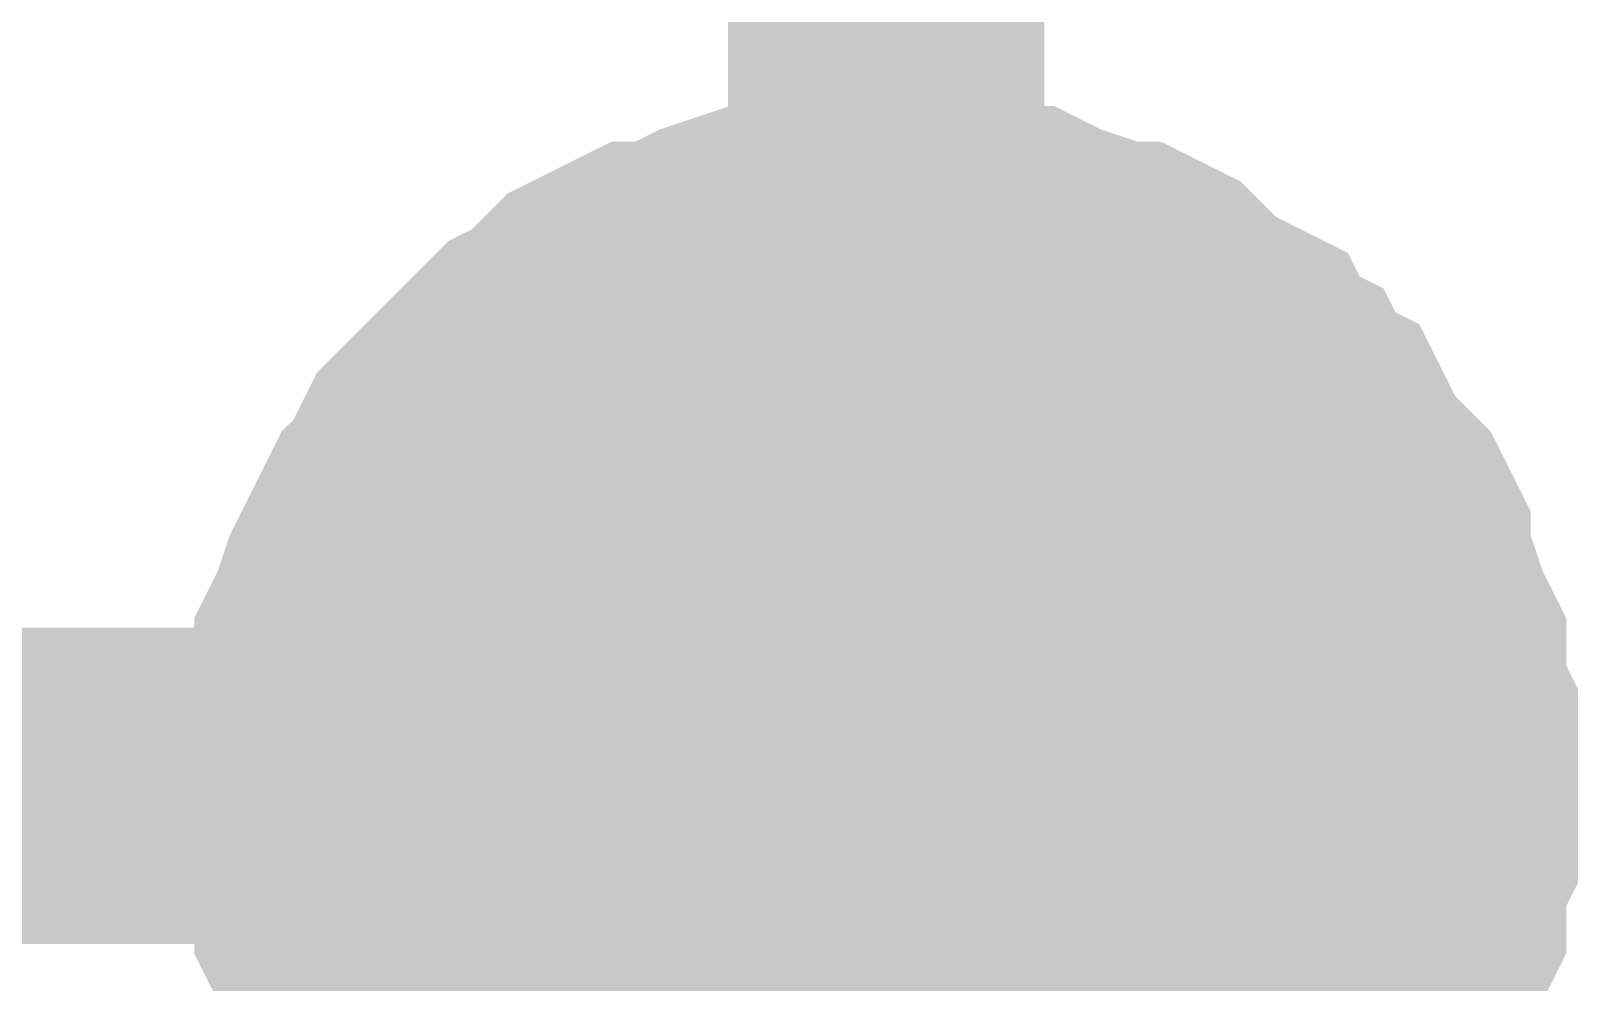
# Model space of a CAD drawing. Header units: inches. Extents: x 0 to 22.3, y 0 to 15.7.
# Drawn here: x 3.5685 to 3.6262, y 11.0923 to 11.1278 of the extents above; entities that cross this region are included whole.
import ezdxf

# ---------------------------------------------------------------- set-up
doc = ezdxf.new("R2010")
doc.units = ezdxf.units.IN
doc.header["$MEASUREMENT"] = 0
doc.layers.add('Sheet', color=255, linetype='Continuous')

msp = doc.modelspace()

# ---------------------------------------------------------------- linework, layer by layer
at = {"layer": 'Sheet'}
for points in [[(3.60041, 12.269603, 0.0118, 0.0118, 0), (3.60041, 11.099617, 0.0118, 0.0118, 0), (3.60041, 11.029338, 0.0118, 0.0118, 0)], [(3.580077, 11.099617, 0.0118, 0.0118, 0), (3.580077, 11.100501, 0.0118, 0.0118, 0), (3.580077, 11.101827, 0.0118, 0.0118, 0), (3.580519, 11.102711, 0.0118, 0.0118, 0), (3.580519, 11.103595, 0.0118, 0.0118, 0), (3.580519, 11.104479, 0.0118, 0.0118, 0), (3.580961, 11.105363, 0.0118, 0.0118, 0), (3.581403, 11.106689, 0.0118, 0.0118, 0), (3.581845, 11.107573, 0.0118, 0.0118, 0), (3.582287, 11.108457, 0.0118, 0.0118, 0), (3.582729, 11.109341, 0.0118, 0.0118, 0), (3.583171, 11.109783, 0.0118, 0.0118, 0), (3.583613, 11.110667, 0.0118, 0.0118, 0), (3.584055, 11.111551, 0.0118, 0.0118, 0), (3.584939, 11.112435, 0.0118, 0.0118, 0), (3.585381, 11.112877, 0.0118, 0.0118, 0), (3.586265, 11.113761, 0.0118, 0.0118, 0), (3.586707, 11.114203, 0.0118, 0.0118, 0), (3.587591, 11.115087, 0.0118, 0.0118, 0), (3.588475, 11.115529, 0.0118, 0.0118, 0), (3.588917, 11.115971, 0.0118, 0.0118, 0), (3.589801, 11.116855, 0.0118, 0.0118, 0), (3.590685, 11.117297, 0.0118, 0.0118, 0), (3.59157, 11.117739, 0.0118, 0.0118, 0), (3.592454, 11.117739, 0.0118, 0.0118, 0), (3.593338, 11.118181, 0.0118, 0.0118, 0), (3.594222, 11.118623, 0.0118, 0.0118, 0), (3.595548, 11.119065, 0.0118, 0.0118, 0), (3.596432, 11.119065, 0.0118, 0.0118, 0), (3.597316, 11.119065, 0.0118, 0.0118, 0), (3.5982, 11.119507, 0.0118, 0.0118, 0), (3.599526, 11.119507, 0.0118, 0.0118, 0), (3.60041, 11.119507, 0.0118, 0.0118, 0)], [(3.580077, 11.099617, 0.0118, 0.0118, 0), (3.580077, 11.100501, 0.0118, 0.0118, 0), (3.580077, 11.101827, 0.0118, 0.0118, 0), (3.580519, 11.102711, 0.0118, 0.0118, 0), (3.580519, 11.103595, 0.0118, 0.0118, 0), (3.580519, 11.104479, 0.0118, 0.0118, 0), (3.580961, 11.105363, 0.0118, 0.0118, 0), (3.581403, 11.106689, 0.0118, 0.0118, 0), (3.581845, 11.107573, 0.0118, 0.0118, 0), (3.582287, 11.108457, 0.0118, 0.0118, 0), (3.582729, 11.109341, 0.0118, 0.0118, 0), (3.583171, 11.109783, 0.0118, 0.0118, 0), (3.583613, 11.110667, 0.0118, 0.0118, 0), (3.584055, 11.111551, 0.0118, 0.0118, 0), (3.584939, 11.112435, 0.0118, 0.0118, 0), (3.585381, 11.112877, 0.0118, 0.0118, 0), (3.586265, 11.113761, 0.0118, 0.0118, 0), (3.586707, 11.114203, 0.0118, 0.0118, 0), (3.587591, 11.115087, 0.0118, 0.0118, 0), (3.588475, 11.115529, 0.0118, 0.0118, 0), (3.588917, 11.115971, 0.0118, 0.0118, 0), (3.589801, 11.116855, 0.0118, 0.0118, 0), (3.590685, 11.117297, 0.0118, 0.0118, 0), (3.59157, 11.117739, 0.0118, 0.0118, 0), (3.592454, 11.117739, 0.0118, 0.0118, 0), (3.593338, 11.118181, 0.0118, 0.0118, 0), (3.594222, 11.118623, 0.0118, 0.0118, 0), (3.595548, 11.119065, 0.0118, 0.0118, 0), (3.596432, 11.119065, 0.0118, 0.0118, 0), (3.597316, 11.119065, 0.0118, 0.0118, 0), (3.5982, 11.119507, 0.0118, 0.0118, 0), (3.599526, 11.119507, 0.0118, 0.0118, 0), (3.60041, 11.119507, 0.0118, 0.0118, 0)], [(3.580077, 11.099617, 0.0118, 0.0118, 0), (3.580077, 11.100501, 0.0118, 0.0118, 0), (3.580077, 11.101827, 0.0118, 0.0118, 0), (3.580519, 11.102711, 0.0118, 0.0118, 0), (3.580519, 11.103595, 0.0118, 0.0118, 0), (3.580519, 11.104479, 0.0118, 0.0118, 0), (3.580961, 11.105363, 0.0118, 0.0118, 0), (3.581403, 11.106689, 0.0118, 0.0118, 0), (3.581845, 11.107573, 0.0118, 0.0118, 0), (3.582287, 11.108457, 0.0118, 0.0118, 0), (3.582729, 11.109341, 0.0118, 0.0118, 0), (3.583171, 11.109783, 0.0118, 0.0118, 0), (3.583613, 11.110667, 0.0118, 0.0118, 0), (3.584055, 11.111551, 0.0118, 0.0118, 0), (3.584939, 11.112435, 0.0118, 0.0118, 0), (3.585381, 11.112877, 0.0118, 0.0118, 0), (3.586265, 11.113761, 0.0118, 0.0118, 0), (3.586707, 11.114203, 0.0118, 0.0118, 0), (3.587591, 11.115087, 0.0118, 0.0118, 0), (3.588475, 11.115529, 0.0118, 0.0118, 0), (3.588917, 11.115971, 0.0118, 0.0118, 0), (3.589801, 11.116855, 0.0118, 0.0118, 0), (3.590685, 11.117297, 0.0118, 0.0118, 0), (3.59157, 11.117739, 0.0118, 0.0118, 0), (3.592454, 11.117739, 0.0118, 0.0118, 0), (3.593338, 11.118181, 0.0118, 0.0118, 0), (3.594222, 11.118623, 0.0118, 0.0118, 0), (3.595548, 11.119065, 0.0118, 0.0118, 0), (3.596432, 11.119065, 0.0118, 0.0118, 0), (3.597316, 11.119065, 0.0118, 0.0118, 0), (3.5982, 11.119507, 0.0118, 0.0118, 0), (3.599526, 11.119507, 0.0118, 0.0118, 0), (3.60041, 11.119507, 0.0118, 0.0118, 0)], [(3.580077, 11.099617, 0.0118, 0.0118, 0), (3.580077, 11.100501, 0.0118, 0.0118, 0), (3.580077, 11.101827, 0.0118, 0.0118, 0), (3.580519, 11.102711, 0.0118, 0.0118, 0), (3.580519, 11.103595, 0.0118, 0.0118, 0), (3.580519, 11.104479, 0.0118, 0.0118, 0), (3.580961, 11.105363, 0.0118, 0.0118, 0), (3.581403, 11.106689, 0.0118, 0.0118, 0), (3.581845, 11.107573, 0.0118, 0.0118, 0), (3.582287, 11.108457, 0.0118, 0.0118, 0), (3.582729, 11.109341, 0.0118, 0.0118, 0), (3.583171, 11.109783, 0.0118, 0.0118, 0), (3.583613, 11.110667, 0.0118, 0.0118, 0), (3.584055, 11.111551, 0.0118, 0.0118, 0), (3.584939, 11.112435, 0.0118, 0.0118, 0), (3.585381, 11.112877, 0.0118, 0.0118, 0), (3.586265, 11.113761, 0.0118, 0.0118, 0), (3.586707, 11.114203, 0.0118, 0.0118, 0), (3.587591, 11.115087, 0.0118, 0.0118, 0), (3.588475, 11.115529, 0.0118, 0.0118, 0), (3.588917, 11.115971, 0.0118, 0.0118, 0), (3.589801, 11.116855, 0.0118, 0.0118, 0), (3.590685, 11.117297, 0.0118, 0.0118, 0), (3.59157, 11.117739, 0.0118, 0.0118, 0), (3.592454, 11.117739, 0.0118, 0.0118, 0), (3.593338, 11.118181, 0.0118, 0.0118, 0), (3.594222, 11.118623, 0.0118, 0.0118, 0), (3.595548, 11.119065, 0.0118, 0.0118, 0), (3.596432, 11.119065, 0.0118, 0.0118, 0), (3.597316, 11.119065, 0.0118, 0.0118, 0), (3.5982, 11.119507, 0.0118, 0.0118, 0), (3.599526, 11.119507, 0.0118, 0.0118, 0), (3.60041, 11.119507, 0.0118, 0.0118, 0)], [(3.60041, 11.119507, 0.0118, 0.0118, 0), (3.60041, 11.119507, 0.0118, 0.0118, 0)], [(3.60041, 11.119507, 0.0118, 0.0118, 0), (3.601294, 11.119507, 0.0118, 0.0118, 0), (3.602621, 11.119507, 0.0118, 0.0118, 0), (3.603505, 11.119065, 0.0118, 0.0118, 0), (3.604389, 11.119065, 0.0118, 0.0118, 0), (3.605273, 11.119065, 0.0118, 0.0118, 0), (3.606157, 11.118623, 0.0118, 0.0118, 0), (3.607483, 11.118181, 0.0118, 0.0118, 0), (3.608367, 11.117739, 0.0118, 0.0118, 0), (3.609251, 11.117739, 0.0118, 0.0118, 0), (3.610135, 11.117297, 0.0118, 0.0118, 0), (3.610577, 11.116855, 0.0118, 0.0118, 0), (3.611461, 11.115971, 0.0118, 0.0118, 0), (3.612345, 11.115529, 0.0118, 0.0118, 0), (3.613229, 11.115087, 0.0118, 0.0118, 0), (3.613672, 11.114203, 0.0118, 0.0118, 0), (3.614556, 11.113761, 0.0118, 0.0118, 0), (3.614998, 11.112877, 0.0118, 0.0118, 0), (3.615882, 11.112435, 0.0118, 0.0118, 0), (3.616324, 11.111551, 0.0118, 0.0118, 0), (3.616766, 11.110667, 0.0118, 0.0118, 0), (3.61765, 11.109783, 0.0118, 0.0118, 0), (3.618092, 11.109341, 0.0118, 0.0118, 0), (3.618534, 11.108457, 0.0118, 0.0118, 0), (3.618534, 11.107573, 0.0118, 0.0118, 0), (3.618976, 11.106689, 0.0118, 0.0118, 0), (3.619418, 11.105363, 0.0118, 0.0118, 0), (3.61986, 11.104479, 0.0118, 0.0118, 0), (3.61986, 11.103595, 0.0118, 0.0118, 0), (3.61986, 11.102711, 0.0118, 0.0118, 0), (3.620302, 11.101827, 0.0118, 0.0118, 0), (3.620302, 11.100501, 0.0118, 0.0118, 0), (3.620302, 11.099617, 0.0118, 0.0118, 0)], [(3.60041, 11.119507, 0.0118, 0.0118, 0), (3.60041, 11.119507, 0.0118, 0.0118, 0)], [(3.60041, 11.119507, 0.0118, 0.0118, 0), (3.601294, 11.119507, 0.0118, 0.0118, 0), (3.602621, 11.119507, 0.0118, 0.0118, 0), (3.603505, 11.119065, 0.0118, 0.0118, 0), (3.604389, 11.119065, 0.0118, 0.0118, 0), (3.605273, 11.119065, 0.0118, 0.0118, 0), (3.606157, 11.118623, 0.0118, 0.0118, 0), (3.607483, 11.118181, 0.0118, 0.0118, 0), (3.608367, 11.117739, 0.0118, 0.0118, 0), (3.609251, 11.117739, 0.0118, 0.0118, 0), (3.610135, 11.117297, 0.0118, 0.0118, 0), (3.610577, 11.116855, 0.0118, 0.0118, 0), (3.611461, 11.115971, 0.0118, 0.0118, 0), (3.612345, 11.115529, 0.0118, 0.0118, 0), (3.613229, 11.115087, 0.0118, 0.0118, 0), (3.613672, 11.114203, 0.0118, 0.0118, 0), (3.614556, 11.113761, 0.0118, 0.0118, 0), (3.614998, 11.112877, 0.0118, 0.0118, 0), (3.615882, 11.112435, 0.0118, 0.0118, 0), (3.616324, 11.111551, 0.0118, 0.0118, 0), (3.616766, 11.110667, 0.0118, 0.0118, 0), (3.61765, 11.109783, 0.0118, 0.0118, 0), (3.618092, 11.109341, 0.0118, 0.0118, 0), (3.618534, 11.108457, 0.0118, 0.0118, 0), (3.618534, 11.107573, 0.0118, 0.0118, 0), (3.618976, 11.106689, 0.0118, 0.0118, 0), (3.619418, 11.105363, 0.0118, 0.0118, 0), (3.61986, 11.104479, 0.0118, 0.0118, 0), (3.61986, 11.103595, 0.0118, 0.0118, 0), (3.61986, 11.102711, 0.0118, 0.0118, 0), (3.620302, 11.101827, 0.0118, 0.0118, 0), (3.620302, 11.100501, 0.0118, 0.0118, 0), (3.620302, 11.099617, 0.0118, 0.0118, 0)], [(3.60041, 11.119507, 0.0118, 0.0118, 0), (3.60041, 11.119507, 0.0118, 0.0118, 0)], [(3.60041, 11.119507, 0.0118, 0.0118, 0), (3.601294, 11.119507, 0.0118, 0.0118, 0), (3.602621, 11.119507, 0.0118, 0.0118, 0), (3.603505, 11.119065, 0.0118, 0.0118, 0), (3.604389, 11.119065, 0.0118, 0.0118, 0), (3.605273, 11.119065, 0.0118, 0.0118, 0), (3.606157, 11.118623, 0.0118, 0.0118, 0), (3.607483, 11.118181, 0.0118, 0.0118, 0), (3.608367, 11.117739, 0.0118, 0.0118, 0), (3.609251, 11.117739, 0.0118, 0.0118, 0), (3.610135, 11.117297, 0.0118, 0.0118, 0), (3.610577, 11.116855, 0.0118, 0.0118, 0), (3.611461, 11.115971, 0.0118, 0.0118, 0), (3.612345, 11.115529, 0.0118, 0.0118, 0), (3.613229, 11.115087, 0.0118, 0.0118, 0), (3.613672, 11.114203, 0.0118, 0.0118, 0), (3.614556, 11.113761, 0.0118, 0.0118, 0), (3.614998, 11.112877, 0.0118, 0.0118, 0), (3.615882, 11.112435, 0.0118, 0.0118, 0), (3.616324, 11.111551, 0.0118, 0.0118, 0), (3.616766, 11.110667, 0.0118, 0.0118, 0), (3.61765, 11.109783, 0.0118, 0.0118, 0), (3.618092, 11.109341, 0.0118, 0.0118, 0), (3.618534, 11.108457, 0.0118, 0.0118, 0), (3.618534, 11.107573, 0.0118, 0.0118, 0), (3.618976, 11.106689, 0.0118, 0.0118, 0), (3.619418, 11.105363, 0.0118, 0.0118, 0), (3.61986, 11.104479, 0.0118, 0.0118, 0), (3.61986, 11.103595, 0.0118, 0.0118, 0), (3.61986, 11.102711, 0.0118, 0.0118, 0), (3.620302, 11.101827, 0.0118, 0.0118, 0), (3.620302, 11.100501, 0.0118, 0.0118, 0), (3.620302, 11.099617, 0.0118, 0.0118, 0)], [(3.60041, 11.119507, 0.0118, 0.0118, 0), (3.60041, 11.119507, 0.0118, 0.0118, 0)], [(3.60041, 11.119507, 0.0118, 0.0118, 0), (3.601294, 11.119507, 0.0118, 0.0118, 0), (3.602621, 11.119507, 0.0118, 0.0118, 0), (3.603505, 11.119065, 0.0118, 0.0118, 0), (3.604389, 11.119065, 0.0118, 0.0118, 0), (3.605273, 11.119065, 0.0118, 0.0118, 0), (3.606157, 11.118623, 0.0118, 0.0118, 0), (3.607483, 11.118181, 0.0118, 0.0118, 0), (3.608367, 11.117739, 0.0118, 0.0118, 0), (3.609251, 11.117739, 0.0118, 0.0118, 0), (3.610135, 11.117297, 0.0118, 0.0118, 0), (3.610577, 11.116855, 0.0118, 0.0118, 0), (3.611461, 11.115971, 0.0118, 0.0118, 0), (3.612345, 11.115529, 0.0118, 0.0118, 0), (3.613229, 11.115087, 0.0118, 0.0118, 0), (3.613672, 11.114203, 0.0118, 0.0118, 0), (3.614556, 11.113761, 0.0118, 0.0118, 0), (3.614998, 11.112877, 0.0118, 0.0118, 0), (3.615882, 11.112435, 0.0118, 0.0118, 0), (3.616324, 11.111551, 0.0118, 0.0118, 0), (3.616766, 11.110667, 0.0118, 0.0118, 0), (3.61765, 11.109783, 0.0118, 0.0118, 0), (3.618092, 11.109341, 0.0118, 0.0118, 0), (3.618534, 11.108457, 0.0118, 0.0118, 0), (3.618534, 11.107573, 0.0118, 0.0118, 0), (3.618976, 11.106689, 0.0118, 0.0118, 0), (3.619418, 11.105363, 0.0118, 0.0118, 0), (3.61986, 11.104479, 0.0118, 0.0118, 0), (3.61986, 11.103595, 0.0118, 0.0118, 0), (3.61986, 11.102711, 0.0118, 0.0118, 0), (3.620302, 11.101827, 0.0118, 0.0118, 0), (3.620302, 11.100501, 0.0118, 0.0118, 0), (3.620302, 11.099617, 0.0118, 0.0118, 0)], [(3.580077, 11.099617, 0.0039, 0.0039, 0), (3.580077, 11.100501, 0.0039, 0.0039, 0), (3.580077, 11.101827, 0.0039, 0.0039, 0), (3.580519, 11.102711, 0.0039, 0.0039, 0), (3.580519, 11.103595, 0.0039, 0.0039, 0), (3.580519, 11.104479, 0.0039, 0.0039, 0), (3.580961, 11.105363, 0.0039, 0.0039, 0), (3.581403, 11.106689, 0.0039, 0.0039, 0), (3.581845, 11.107573, 0.0039, 0.0039, 0), (3.582287, 11.108457, 0.0039, 0.0039, 0), (3.582729, 11.109341, 0.0039, 0.0039, 0), (3.583171, 11.109783, 0.0039, 0.0039, 0), (3.583613, 11.110667, 0.0039, 0.0039, 0), (3.584055, 11.111551, 0.0039, 0.0039, 0), (3.584939, 11.112435, 0.0039, 0.0039, 0), (3.585381, 11.112877, 0.0039, 0.0039, 0), (3.586265, 11.113761, 0.0039, 0.0039, 0), (3.586707, 11.114203, 0.0039, 0.0039, 0), (3.587591, 11.115087, 0.0039, 0.0039, 0), (3.588475, 11.115529, 0.0039, 0.0039, 0), (3.588917, 11.115971, 0.0039, 0.0039, 0), (3.589801, 11.116855, 0.0039, 0.0039, 0), (3.590685, 11.117297, 0.0039, 0.0039, 0), (3.59157, 11.117739, 0.0039, 0.0039, 0), (3.592454, 11.117739, 0.0039, 0.0039, 0), (3.593338, 11.118181, 0.0039, 0.0039, 0), (3.594222, 11.118623, 0.0039, 0.0039, 0), (3.595548, 11.119065, 0.0039, 0.0039, 0), (3.596432, 11.119065, 0.0039, 0.0039, 0), (3.597316, 11.119065, 0.0039, 0.0039, 0), (3.5982, 11.119507, 0.0039, 0.0039, 0), (3.599526, 11.119507, 0.0039, 0.0039, 0), (3.60041, 11.119507, 0.0039, 0.0039, 0)], [(3.580077, 11.099617, 0.0039, 0.0039, 0), (3.580077, 11.100501, 0.0039, 0.0039, 0), (3.580077, 11.101827, 0.0039, 0.0039, 0), (3.580519, 11.102711, 0.0039, 0.0039, 0), (3.580519, 11.103595, 0.0039, 0.0039, 0), (3.580519, 11.104479, 0.0039, 0.0039, 0), (3.580961, 11.105363, 0.0039, 0.0039, 0), (3.581403, 11.106689, 0.0039, 0.0039, 0), (3.581845, 11.107573, 0.0039, 0.0039, 0), (3.582287, 11.108457, 0.0039, 0.0039, 0), (3.582729, 11.109341, 0.0039, 0.0039, 0), (3.583171, 11.109783, 0.0039, 0.0039, 0), (3.583613, 11.110667, 0.0039, 0.0039, 0), (3.584055, 11.111551, 0.0039, 0.0039, 0), (3.584939, 11.112435, 0.0039, 0.0039, 0), (3.585381, 11.112877, 0.0039, 0.0039, 0), (3.586265, 11.113761, 0.0039, 0.0039, 0), (3.586707, 11.114203, 0.0039, 0.0039, 0), (3.587591, 11.115087, 0.0039, 0.0039, 0), (3.588475, 11.115529, 0.0039, 0.0039, 0), (3.588917, 11.115971, 0.0039, 0.0039, 0), (3.589801, 11.116855, 0.0039, 0.0039, 0), (3.590685, 11.117297, 0.0039, 0.0039, 0), (3.59157, 11.117739, 0.0039, 0.0039, 0), (3.592454, 11.117739, 0.0039, 0.0039, 0), (3.593338, 11.118181, 0.0039, 0.0039, 0), (3.594222, 11.118623, 0.0039, 0.0039, 0), (3.595548, 11.119065, 0.0039, 0.0039, 0), (3.596432, 11.119065, 0.0039, 0.0039, 0), (3.597316, 11.119065, 0.0039, 0.0039, 0), (3.5982, 11.119507, 0.0039, 0.0039, 0), (3.599526, 11.119507, 0.0039, 0.0039, 0), (3.60041, 11.119507, 0.0039, 0.0039, 0)], [(3.580077, 11.099617, 0.0039, 0.0039, 0), (3.580077, 11.100501, 0.0039, 0.0039, 0), (3.580077, 11.101827, 0.0039, 0.0039, 0), (3.580519, 11.102711, 0.0039, 0.0039, 0), (3.580519, 11.103595, 0.0039, 0.0039, 0), (3.580519, 11.104479, 0.0039, 0.0039, 0), (3.580961, 11.105363, 0.0039, 0.0039, 0), (3.581403, 11.106689, 0.0039, 0.0039, 0), (3.581845, 11.107573, 0.0039, 0.0039, 0), (3.582287, 11.108457, 0.0039, 0.0039, 0), (3.582729, 11.109341, 0.0039, 0.0039, 0), (3.583171, 11.109783, 0.0039, 0.0039, 0), (3.583613, 11.110667, 0.0039, 0.0039, 0), (3.584055, 11.111551, 0.0039, 0.0039, 0), (3.584939, 11.112435, 0.0039, 0.0039, 0), (3.585381, 11.112877, 0.0039, 0.0039, 0), (3.586265, 11.113761, 0.0039, 0.0039, 0), (3.586707, 11.114203, 0.0039, 0.0039, 0), (3.587591, 11.115087, 0.0039, 0.0039, 0), (3.588475, 11.115529, 0.0039, 0.0039, 0), (3.588917, 11.115971, 0.0039, 0.0039, 0), (3.589801, 11.116855, 0.0039, 0.0039, 0), (3.590685, 11.117297, 0.0039, 0.0039, 0), (3.59157, 11.117739, 0.0039, 0.0039, 0), (3.592454, 11.117739, 0.0039, 0.0039, 0), (3.593338, 11.118181, 0.0039, 0.0039, 0), (3.594222, 11.118623, 0.0039, 0.0039, 0), (3.595548, 11.119065, 0.0039, 0.0039, 0), (3.596432, 11.119065, 0.0039, 0.0039, 0), (3.597316, 11.119065, 0.0039, 0.0039, 0), (3.5982, 11.119507, 0.0039, 0.0039, 0), (3.599526, 11.119507, 0.0039, 0.0039, 0), (3.60041, 11.119507, 0.0039, 0.0039, 0)], [(3.580077, 11.099617, 0.0039, 0.0039, 0), (3.580077, 11.100501, 0.0039, 0.0039, 0), (3.580077, 11.101827, 0.0039, 0.0039, 0), (3.580519, 11.102711, 0.0039, 0.0039, 0), (3.580519, 11.103595, 0.0039, 0.0039, 0), (3.580519, 11.104479, 0.0039, 0.0039, 0), (3.580961, 11.105363, 0.0039, 0.0039, 0), (3.581403, 11.106689, 0.0039, 0.0039, 0), (3.581845, 11.107573, 0.0039, 0.0039, 0), (3.582287, 11.108457, 0.0039, 0.0039, 0), (3.582729, 11.109341, 0.0039, 0.0039, 0), (3.583171, 11.109783, 0.0039, 0.0039, 0), (3.583613, 11.110667, 0.0039, 0.0039, 0), (3.584055, 11.111551, 0.0039, 0.0039, 0), (3.584939, 11.112435, 0.0039, 0.0039, 0), (3.585381, 11.112877, 0.0039, 0.0039, 0), (3.586265, 11.113761, 0.0039, 0.0039, 0), (3.586707, 11.114203, 0.0039, 0.0039, 0), (3.587591, 11.115087, 0.0039, 0.0039, 0), (3.588475, 11.115529, 0.0039, 0.0039, 0), (3.588917, 11.115971, 0.0039, 0.0039, 0), (3.589801, 11.116855, 0.0039, 0.0039, 0), (3.590685, 11.117297, 0.0039, 0.0039, 0), (3.59157, 11.117739, 0.0039, 0.0039, 0), (3.592454, 11.117739, 0.0039, 0.0039, 0), (3.593338, 11.118181, 0.0039, 0.0039, 0), (3.594222, 11.118623, 0.0039, 0.0039, 0), (3.595548, 11.119065, 0.0039, 0.0039, 0), (3.596432, 11.119065, 0.0039, 0.0039, 0), (3.597316, 11.119065, 0.0039, 0.0039, 0), (3.5982, 11.119507, 0.0039, 0.0039, 0), (3.599526, 11.119507, 0.0039, 0.0039, 0), (3.60041, 11.119507, 0.0039, 0.0039, 0)], [(3.60041, 11.119507, 0.0039, 0.0039, 0), (3.60041, 11.119507, 0.0039, 0.0039, 0)], [(3.60041, 11.119507, 0.0039, 0.0039, 0), (3.601294, 11.119507, 0.0039, 0.0039, 0), (3.602621, 11.119507, 0.0039, 0.0039, 0), (3.603505, 11.119065, 0.0039, 0.0039, 0), (3.604389, 11.119065, 0.0039, 0.0039, 0), (3.605273, 11.119065, 0.0039, 0.0039, 0), (3.606157, 11.118623, 0.0039, 0.0039, 0), (3.607483, 11.118181, 0.0039, 0.0039, 0), (3.608367, 11.117739, 0.0039, 0.0039, 0), (3.609251, 11.117739, 0.0039, 0.0039, 0), (3.610135, 11.117297, 0.0039, 0.0039, 0), (3.610577, 11.116855, 0.0039, 0.0039, 0), (3.611461, 11.115971, 0.0039, 0.0039, 0), (3.612345, 11.115529, 0.0039, 0.0039, 0), (3.613229, 11.115087, 0.0039, 0.0039, 0), (3.613672, 11.114203, 0.0039, 0.0039, 0), (3.614556, 11.113761, 0.0039, 0.0039, 0), (3.614998, 11.112877, 0.0039, 0.0039, 0), (3.615882, 11.112435, 0.0039, 0.0039, 0), (3.616324, 11.111551, 0.0039, 0.0039, 0), (3.616766, 11.110667, 0.0039, 0.0039, 0), (3.61765, 11.109783, 0.0039, 0.0039, 0), (3.618092, 11.109341, 0.0039, 0.0039, 0), (3.618534, 11.108457, 0.0039, 0.0039, 0), (3.618534, 11.107573, 0.0039, 0.0039, 0), (3.618976, 11.106689, 0.0039, 0.0039, 0), (3.619418, 11.105363, 0.0039, 0.0039, 0), (3.61986, 11.104479, 0.0039, 0.0039, 0), (3.61986, 11.103595, 0.0039, 0.0039, 0), (3.61986, 11.102711, 0.0039, 0.0039, 0), (3.620302, 11.101827, 0.0039, 0.0039, 0), (3.620302, 11.100501, 0.0039, 0.0039, 0), (3.620302, 11.099617, 0.0039, 0.0039, 0)], [(3.60041, 11.119507, 0.0039, 0.0039, 0), (3.60041, 11.119507, 0.0039, 0.0039, 0)], [(3.60041, 11.119507, 0.0039, 0.0039, 0), (3.601294, 11.119507, 0.0039, 0.0039, 0), (3.602621, 11.119507, 0.0039, 0.0039, 0), (3.603505, 11.119065, 0.0039, 0.0039, 0), (3.604389, 11.119065, 0.0039, 0.0039, 0), (3.605273, 11.119065, 0.0039, 0.0039, 0), (3.606157, 11.118623, 0.0039, 0.0039, 0), (3.607483, 11.118181, 0.0039, 0.0039, 0), (3.608367, 11.117739, 0.0039, 0.0039, 0), (3.609251, 11.117739, 0.0039, 0.0039, 0), (3.610135, 11.117297, 0.0039, 0.0039, 0), (3.610577, 11.116855, 0.0039, 0.0039, 0), (3.611461, 11.115971, 0.0039, 0.0039, 0), (3.612345, 11.115529, 0.0039, 0.0039, 0), (3.613229, 11.115087, 0.0039, 0.0039, 0), (3.613672, 11.114203, 0.0039, 0.0039, 0), (3.614556, 11.113761, 0.0039, 0.0039, 0), (3.614998, 11.112877, 0.0039, 0.0039, 0), (3.615882, 11.112435, 0.0039, 0.0039, 0), (3.616324, 11.111551, 0.0039, 0.0039, 0), (3.616766, 11.110667, 0.0039, 0.0039, 0), (3.61765, 11.109783, 0.0039, 0.0039, 0), (3.618092, 11.109341, 0.0039, 0.0039, 0), (3.618534, 11.108457, 0.0039, 0.0039, 0), (3.618534, 11.107573, 0.0039, 0.0039, 0), (3.618976, 11.106689, 0.0039, 0.0039, 0), (3.619418, 11.105363, 0.0039, 0.0039, 0), (3.61986, 11.104479, 0.0039, 0.0039, 0), (3.61986, 11.103595, 0.0039, 0.0039, 0), (3.61986, 11.102711, 0.0039, 0.0039, 0), (3.620302, 11.101827, 0.0039, 0.0039, 0), (3.620302, 11.100501, 0.0039, 0.0039, 0), (3.620302, 11.099617, 0.0039, 0.0039, 0)], [(3.60041, 11.119507, 0.0039, 0.0039, 0), (3.60041, 11.119507, 0.0039, 0.0039, 0)], [(3.60041, 11.119507, 0.0039, 0.0039, 0), (3.601294, 11.119507, 0.0039, 0.0039, 0), (3.602621, 11.119507, 0.0039, 0.0039, 0), (3.603505, 11.119065, 0.0039, 0.0039, 0), (3.604389, 11.119065, 0.0039, 0.0039, 0), (3.605273, 11.119065, 0.0039, 0.0039, 0), (3.606157, 11.118623, 0.0039, 0.0039, 0), (3.607483, 11.118181, 0.0039, 0.0039, 0), (3.608367, 11.117739, 0.0039, 0.0039, 0), (3.609251, 11.117739, 0.0039, 0.0039, 0), (3.610135, 11.117297, 0.0039, 0.0039, 0), (3.610577, 11.116855, 0.0039, 0.0039, 0), (3.611461, 11.115971, 0.0039, 0.0039, 0), (3.612345, 11.115529, 0.0039, 0.0039, 0), (3.613229, 11.115087, 0.0039, 0.0039, 0), (3.613672, 11.114203, 0.0039, 0.0039, 0), (3.614556, 11.113761, 0.0039, 0.0039, 0), (3.614998, 11.112877, 0.0039, 0.0039, 0), (3.615882, 11.112435, 0.0039, 0.0039, 0), (3.616324, 11.111551, 0.0039, 0.0039, 0), (3.616766, 11.110667, 0.0039, 0.0039, 0), (3.61765, 11.109783, 0.0039, 0.0039, 0), (3.618092, 11.109341, 0.0039, 0.0039, 0), (3.618534, 11.108457, 0.0039, 0.0039, 0), (3.618534, 11.107573, 0.0039, 0.0039, 0), (3.618976, 11.106689, 0.0039, 0.0039, 0), (3.619418, 11.105363, 0.0039, 0.0039, 0), (3.61986, 11.104479, 0.0039, 0.0039, 0), (3.61986, 11.103595, 0.0039, 0.0039, 0), (3.61986, 11.102711, 0.0039, 0.0039, 0), (3.620302, 11.101827, 0.0039, 0.0039, 0), (3.620302, 11.100501, 0.0039, 0.0039, 0), (3.620302, 11.099617, 0.0039, 0.0039, 0)], [(3.60041, 11.119507, 0.0039, 0.0039, 0), (3.60041, 11.119507, 0.0039, 0.0039, 0)], [(3.60041, 11.119507, 0.0039, 0.0039, 0), (3.601294, 11.119507, 0.0039, 0.0039, 0), (3.602621, 11.119507, 0.0039, 0.0039, 0), (3.603505, 11.119065, 0.0039, 0.0039, 0), (3.604389, 11.119065, 0.0039, 0.0039, 0), (3.605273, 11.119065, 0.0039, 0.0039, 0), (3.606157, 11.118623, 0.0039, 0.0039, 0), (3.607483, 11.118181, 0.0039, 0.0039, 0), (3.608367, 11.117739, 0.0039, 0.0039, 0), (3.609251, 11.117739, 0.0039, 0.0039, 0), (3.610135, 11.117297, 0.0039, 0.0039, 0), (3.610577, 11.116855, 0.0039, 0.0039, 0), (3.611461, 11.115971, 0.0039, 0.0039, 0), (3.612345, 11.115529, 0.0039, 0.0039, 0), (3.613229, 11.115087, 0.0039, 0.0039, 0), (3.613672, 11.114203, 0.0039, 0.0039, 0), (3.614556, 11.113761, 0.0039, 0.0039, 0), (3.614998, 11.112877, 0.0039, 0.0039, 0), (3.615882, 11.112435, 0.0039, 0.0039, 0), (3.616324, 11.111551, 0.0039, 0.0039, 0), (3.616766, 11.110667, 0.0039, 0.0039, 0), (3.61765, 11.109783, 0.0039, 0.0039, 0), (3.618092, 11.109341, 0.0039, 0.0039, 0), (3.618534, 11.108457, 0.0039, 0.0039, 0), (3.618534, 11.107573, 0.0039, 0.0039, 0), (3.618976, 11.106689, 0.0039, 0.0039, 0), (3.619418, 11.105363, 0.0039, 0.0039, 0), (3.61986, 11.104479, 0.0039, 0.0039, 0), (3.61986, 11.103595, 0.0039, 0.0039, 0), (3.61986, 11.102711, 0.0039, 0.0039, 0), (3.620302, 11.101827, 0.0039, 0.0039, 0), (3.620302, 11.100501, 0.0039, 0.0039, 0), (3.620302, 11.099617, 0.0039, 0.0039, 0)], [(3.60041, 11.099617, 0.0118, 0.0118, 0), (3.400167, 11.099617, 0.0118, 0.0118, 0)], [(3.585381, 11.086357, 0.0118, 0.0118, 0), (3.584939, 11.086799, 0.0118, 0.0118, 0), (3.584055, 11.087683, 0.0118, 0.0118, 0), (3.583613, 11.088567, 0.0118, 0.0118, 0), (3.583171, 11.089451, 0.0118, 0.0118, 0), (3.582729, 11.089893, 0.0118, 0.0118, 0), (3.582287, 11.090777, 0.0118, 0.0118, 0), (3.581845, 11.091661, 0.0118, 0.0118, 0), (3.581403, 11.092545, 0.0118, 0.0118, 0), (3.580961, 11.093871, 0.0118, 0.0118, 0), (3.580519, 11.094755, 0.0118, 0.0118, 0), (3.580519, 11.095639, 0.0118, 0.0118, 0), (3.580519, 11.096523, 0.0118, 0.0118, 0), (3.580077, 11.097407, 0.0118, 0.0118, 0), (3.580077, 11.098733, 0.0118, 0.0118, 0), (3.580077, 11.099617, 0.0118, 0.0118, 0)], [(3.580077, 11.099617, 0.0118, 0.0118, 0), (3.580077, 11.099617, 0.0118, 0.0118, 0)], [(3.585381, 11.086357, 0.0118, 0.0118, 0), (3.584939, 11.086799, 0.0118, 0.0118, 0), (3.584055, 11.087683, 0.0118, 0.0118, 0), (3.583613, 11.088567, 0.0118, 0.0118, 0), (3.583171, 11.089451, 0.0118, 0.0118, 0), (3.582729, 11.089893, 0.0118, 0.0118, 0), (3.582287, 11.090777, 0.0118, 0.0118, 0), (3.581845, 11.091661, 0.0118, 0.0118, 0), (3.581403, 11.092545, 0.0118, 0.0118, 0), (3.580961, 11.093871, 0.0118, 0.0118, 0), (3.580519, 11.094755, 0.0118, 0.0118, 0), (3.580519, 11.095639, 0.0118, 0.0118, 0), (3.580519, 11.096523, 0.0118, 0.0118, 0), (3.580077, 11.097407, 0.0118, 0.0118, 0), (3.580077, 11.098733, 0.0118, 0.0118, 0), (3.580077, 11.099617, 0.0118, 0.0118, 0)], [(3.580077, 11.099617, 0.0118, 0.0118, 0), (3.580077, 11.099617, 0.0118, 0.0118, 0)], [(3.585381, 11.086357, 0.0118, 0.0118, 0), (3.584939, 11.086799, 0.0118, 0.0118, 0), (3.584055, 11.087683, 0.0118, 0.0118, 0), (3.583613, 11.088567, 0.0118, 0.0118, 0), (3.583171, 11.089451, 0.0118, 0.0118, 0), (3.582729, 11.089893, 0.0118, 0.0118, 0), (3.582287, 11.090777, 0.0118, 0.0118, 0), (3.581845, 11.091661, 0.0118, 0.0118, 0), (3.581403, 11.092545, 0.0118, 0.0118, 0), (3.580961, 11.093871, 0.0118, 0.0118, 0), (3.580519, 11.094755, 0.0118, 0.0118, 0), (3.580519, 11.095639, 0.0118, 0.0118, 0), (3.580519, 11.096523, 0.0118, 0.0118, 0), (3.580077, 11.097407, 0.0118, 0.0118, 0), (3.580077, 11.098733, 0.0118, 0.0118, 0), (3.580077, 11.099617, 0.0118, 0.0118, 0)], [(3.580077, 11.099617, 0.0118, 0.0118, 0), (3.580077, 11.099617, 0.0118, 0.0118, 0)], [(3.585381, 11.086357, 0.0118, 0.0118, 0), (3.584939, 11.086799, 0.0118, 0.0118, 0), (3.584055, 11.087683, 0.0118, 0.0118, 0), (3.583613, 11.088567, 0.0118, 0.0118, 0), (3.583171, 11.089451, 0.0118, 0.0118, 0), (3.582729, 11.089893, 0.0118, 0.0118, 0), (3.582287, 11.090777, 0.0118, 0.0118, 0), (3.581845, 11.091661, 0.0118, 0.0118, 0), (3.581403, 11.092545, 0.0118, 0.0118, 0), (3.580961, 11.093871, 0.0118, 0.0118, 0), (3.580519, 11.094755, 0.0118, 0.0118, 0), (3.580519, 11.095639, 0.0118, 0.0118, 0), (3.580519, 11.096523, 0.0118, 0.0118, 0), (3.580077, 11.097407, 0.0118, 0.0118, 0), (3.580077, 11.098733, 0.0118, 0.0118, 0), (3.580077, 11.099617, 0.0118, 0.0118, 0)], [(3.580077, 11.099617, 0.0118, 0.0118, 0), (3.580077, 11.099617, 0.0118, 0.0118, 0)], [(3.620302, 11.099617, 0.0118, 0.0118, 0), (3.620302, 11.098733, 0.0118, 0.0118, 0), (3.620302, 11.097407, 0.0118, 0.0118, 0), (3.61986, 11.096523, 0.0118, 0.0118, 0), (3.61986, 11.095639, 0.0118, 0.0118, 0), (3.61986, 11.094755, 0.0118, 0.0118, 0), (3.619418, 11.093871, 0.0118, 0.0118, 0), (3.618976, 11.092545, 0.0118, 0.0118, 0), (3.618534, 11.091661, 0.0118, 0.0118, 0), (3.618534, 11.090777, 0.0118, 0.0118, 0), (3.618092, 11.089893, 0.0118, 0.0118, 0), (3.61765, 11.089451, 0.0118, 0.0118, 0), (3.616766, 11.088567, 0.0118, 0.0118, 0), (3.616324, 11.087683, 0.0118, 0.0118, 0), (3.615882, 11.086799, 0.0118, 0.0118, 0), (3.614998, 11.086357, 0.0118, 0.0118, 0)], [(3.620302, 11.099617, 0.0118, 0.0118, 0), (3.620302, 11.098733, 0.0118, 0.0118, 0), (3.620302, 11.097407, 0.0118, 0.0118, 0), (3.61986, 11.096523, 0.0118, 0.0118, 0), (3.61986, 11.095639, 0.0118, 0.0118, 0), (3.61986, 11.094755, 0.0118, 0.0118, 0), (3.619418, 11.093871, 0.0118, 0.0118, 0), (3.618976, 11.092545, 0.0118, 0.0118, 0), (3.618534, 11.091661, 0.0118, 0.0118, 0), (3.618534, 11.090777, 0.0118, 0.0118, 0), (3.618092, 11.089893, 0.0118, 0.0118, 0), (3.61765, 11.089451, 0.0118, 0.0118, 0), (3.616766, 11.088567, 0.0118, 0.0118, 0), (3.616324, 11.087683, 0.0118, 0.0118, 0), (3.615882, 11.086799, 0.0118, 0.0118, 0), (3.614998, 11.086357, 0.0118, 0.0118, 0)], [(3.620302, 11.099617, 0.0118, 0.0118, 0), (3.620302, 11.098733, 0.0118, 0.0118, 0), (3.620302, 11.097407, 0.0118, 0.0118, 0), (3.61986, 11.096523, 0.0118, 0.0118, 0), (3.61986, 11.095639, 0.0118, 0.0118, 0), (3.61986, 11.094755, 0.0118, 0.0118, 0), (3.619418, 11.093871, 0.0118, 0.0118, 0), (3.618976, 11.092545, 0.0118, 0.0118, 0), (3.618534, 11.091661, 0.0118, 0.0118, 0), (3.618534, 11.090777, 0.0118, 0.0118, 0), (3.618092, 11.089893, 0.0118, 0.0118, 0), (3.61765, 11.089451, 0.0118, 0.0118, 0), (3.616766, 11.088567, 0.0118, 0.0118, 0), (3.616324, 11.087683, 0.0118, 0.0118, 0), (3.615882, 11.086799, 0.0118, 0.0118, 0), (3.614998, 11.086357, 0.0118, 0.0118, 0)], [(3.620302, 11.099617, 0.0118, 0.0118, 0), (3.620302, 11.098733, 0.0118, 0.0118, 0), (3.620302, 11.097407, 0.0118, 0.0118, 0), (3.61986, 11.096523, 0.0118, 0.0118, 0), (3.61986, 11.095639, 0.0118, 0.0118, 0), (3.61986, 11.094755, 0.0118, 0.0118, 0), (3.619418, 11.093871, 0.0118, 0.0118, 0), (3.618976, 11.092545, 0.0118, 0.0118, 0), (3.618534, 11.091661, 0.0118, 0.0118, 0), (3.618534, 11.090777, 0.0118, 0.0118, 0), (3.618092, 11.089893, 0.0118, 0.0118, 0), (3.61765, 11.089451, 0.0118, 0.0118, 0), (3.616766, 11.088567, 0.0118, 0.0118, 0), (3.616324, 11.087683, 0.0118, 0.0118, 0), (3.615882, 11.086799, 0.0118, 0.0118, 0), (3.614998, 11.086357, 0.0118, 0.0118, 0)], [(3.620302, 11.099617, 0.0118, 0.0118, 0), (3.620302, 11.099617, 0.0118, 0.0118, 0), (3.620302, 11.099617, 0.0118, 0.0118, 0), (3.620302, 11.099617, 0.0118, 0.0118, 0), (3.620302, 11.099617, 0.0118, 0.0118, 0), (3.620302, 11.099617, 0.0118, 0.0118, 0), (3.620302, 11.099617, 0.0118, 0.0118, 0), (3.620302, 11.099617, 0.0118, 0.0118, 0), (3.620302, 11.099617, 0.0118, 0.0118, 0), (3.620302, 11.099617, 0.0118, 0.0118, 0), (3.620302, 11.099617, 0.0118, 0.0118, 0), (3.620302, 11.099617, 0.0118, 0.0118, 0), (3.620302, 11.099617, 0.0118, 0.0118, 0), (3.620302, 11.099617, 0.0118, 0.0118, 0), (3.620302, 11.099617, 0.0118, 0.0118, 0), (3.620302, 11.099617, 0.0118, 0.0118, 0), (3.620302, 11.099617, 0.0118, 0.0118, 0), (3.620302, 11.099617, 0.0118, 0.0118, 0), (3.620302, 11.099617, 0.0118, 0.0118, 0), (3.620302, 11.099617, 0.0118, 0.0118, 0), (3.620302, 11.099617, 0.0118, 0.0118, 0), (3.620302, 11.099617, 0.0118, 0.0118, 0), (3.620302, 11.099617, 0.0118, 0.0118, 0), (3.620302, 11.099617, 0.0118, 0.0118, 0), (3.620302, 11.099617, 0.0118, 0.0118, 0), (3.620302, 11.099617, 0.0118, 0.0118, 0), (3.620302, 11.099617, 0.0118, 0.0118, 0), (3.620302, 11.099617, 0.0118, 0.0118, 0), (3.620302, 11.099617, 0.0118, 0.0118, 0), (3.620302, 11.099617, 0.0118, 0.0118, 0), (3.620302, 11.099617, 0.0118, 0.0118, 0), (3.620302, 11.099617, 0.0118, 0.0118, 0), (3.620302, 11.099617, 0.0118, 0.0118, 0)], [(3.620302, 11.099617, 0.0118, 0.0118, 0), (3.620302, 11.099617, 0.0118, 0.0118, 0)], [(3.620302, 11.099617, 0.0118, 0.0118, 0), (3.620302, 11.099617, 0.0118, 0.0118, 0), (3.620302, 11.099617, 0.0118, 0.0118, 0), (3.620302, 11.099617, 0.0118, 0.0118, 0), (3.620302, 11.099617, 0.0118, 0.0118, 0), (3.620302, 11.099617, 0.0118, 0.0118, 0), (3.620302, 11.099617, 0.0118, 0.0118, 0), (3.620302, 11.099617, 0.0118, 0.0118, 0), (3.620302, 11.099617, 0.0118, 0.0118, 0), (3.620302, 11.099617, 0.0118, 0.0118, 0), (3.620302, 11.099617, 0.0118, 0.0118, 0), (3.620302, 11.099617, 0.0118, 0.0118, 0), (3.620302, 11.099617, 0.0118, 0.0118, 0), (3.620302, 11.099617, 0.0118, 0.0118, 0), (3.620302, 11.099617, 0.0118, 0.0118, 0), (3.620302, 11.099617, 0.0118, 0.0118, 0), (3.620302, 11.099617, 0.0118, 0.0118, 0), (3.620302, 11.099617, 0.0118, 0.0118, 0), (3.620302, 11.099617, 0.0118, 0.0118, 0), (3.620302, 11.099617, 0.0118, 0.0118, 0), (3.620302, 11.099617, 0.0118, 0.0118, 0), (3.620302, 11.099617, 0.0118, 0.0118, 0), (3.620302, 11.099617, 0.0118, 0.0118, 0), (3.620302, 11.099617, 0.0118, 0.0118, 0), (3.620302, 11.099617, 0.0118, 0.0118, 0), (3.620302, 11.099617, 0.0118, 0.0118, 0), (3.620302, 11.099617, 0.0118, 0.0118, 0), (3.620302, 11.099617, 0.0118, 0.0118, 0), (3.620302, 11.099617, 0.0118, 0.0118, 0), (3.620302, 11.099617, 0.0118, 0.0118, 0), (3.620302, 11.099617, 0.0118, 0.0118, 0), (3.620302, 11.099617, 0.0118, 0.0118, 0), (3.620302, 11.099617, 0.0118, 0.0118, 0)], [(3.620302, 11.099617, 0.0118, 0.0118, 0), (3.620302, 11.099617, 0.0118, 0.0118, 0)], [(3.620302, 11.099617, 0.0118, 0.0118, 0), (3.620302, 11.099617, 0.0118, 0.0118, 0), (3.620302, 11.099617, 0.0118, 0.0118, 0), (3.620302, 11.099617, 0.0118, 0.0118, 0), (3.620302, 11.099617, 0.0118, 0.0118, 0), (3.620302, 11.099617, 0.0118, 0.0118, 0), (3.620302, 11.099617, 0.0118, 0.0118, 0), (3.620302, 11.099617, 0.0118, 0.0118, 0), (3.620302, 11.099617, 0.0118, 0.0118, 0), (3.620302, 11.099617, 0.0118, 0.0118, 0), (3.620302, 11.099617, 0.0118, 0.0118, 0), (3.620302, 11.099617, 0.0118, 0.0118, 0), (3.620302, 11.099617, 0.0118, 0.0118, 0), (3.620302, 11.099617, 0.0118, 0.0118, 0), (3.620302, 11.099617, 0.0118, 0.0118, 0), (3.620302, 11.099617, 0.0118, 0.0118, 0), (3.620302, 11.099617, 0.0118, 0.0118, 0), (3.620302, 11.099617, 0.0118, 0.0118, 0), (3.620302, 11.099617, 0.0118, 0.0118, 0), (3.620302, 11.099617, 0.0118, 0.0118, 0), (3.620302, 11.099617, 0.0118, 0.0118, 0), (3.620302, 11.099617, 0.0118, 0.0118, 0), (3.620302, 11.099617, 0.0118, 0.0118, 0), (3.620302, 11.099617, 0.0118, 0.0118, 0), (3.620302, 11.099617, 0.0118, 0.0118, 0), (3.620302, 11.099617, 0.0118, 0.0118, 0), (3.620302, 11.099617, 0.0118, 0.0118, 0), (3.620302, 11.099617, 0.0118, 0.0118, 0), (3.620302, 11.099617, 0.0118, 0.0118, 0), (3.620302, 11.099617, 0.0118, 0.0118, 0), (3.620302, 11.099617, 0.0118, 0.0118, 0), (3.620302, 11.099617, 0.0118, 0.0118, 0), (3.620302, 11.099617, 0.0118, 0.0118, 0)], [(3.620302, 11.099617, 0.0118, 0.0118, 0), (3.620302, 11.099617, 0.0118, 0.0118, 0)], [(3.620302, 11.099617, 0.0118, 0.0118, 0), (3.620302, 11.099617, 0.0118, 0.0118, 0), (3.620302, 11.099617, 0.0118, 0.0118, 0), (3.620302, 11.099617, 0.0118, 0.0118, 0), (3.620302, 11.099617, 0.0118, 0.0118, 0), (3.620302, 11.099617, 0.0118, 0.0118, 0), (3.620302, 11.099617, 0.0118, 0.0118, 0), (3.620302, 11.099617, 0.0118, 0.0118, 0), (3.620302, 11.099617, 0.0118, 0.0118, 0), (3.620302, 11.099617, 0.0118, 0.0118, 0), (3.620302, 11.099617, 0.0118, 0.0118, 0), (3.620302, 11.099617, 0.0118, 0.0118, 0), (3.620302, 11.099617, 0.0118, 0.0118, 0), (3.620302, 11.099617, 0.0118, 0.0118, 0), (3.620302, 11.099617, 0.0118, 0.0118, 0), (3.620302, 11.099617, 0.0118, 0.0118, 0), (3.620302, 11.099617, 0.0118, 0.0118, 0), (3.620302, 11.099617, 0.0118, 0.0118, 0), (3.620302, 11.099617, 0.0118, 0.0118, 0), (3.620302, 11.099617, 0.0118, 0.0118, 0), (3.620302, 11.099617, 0.0118, 0.0118, 0), (3.620302, 11.099617, 0.0118, 0.0118, 0), (3.620302, 11.099617, 0.0118, 0.0118, 0), (3.620302, 11.099617, 0.0118, 0.0118, 0), (3.620302, 11.099617, 0.0118, 0.0118, 0), (3.620302, 11.099617, 0.0118, 0.0118, 0), (3.620302, 11.099617, 0.0118, 0.0118, 0), (3.620302, 11.099617, 0.0118, 0.0118, 0), (3.620302, 11.099617, 0.0118, 0.0118, 0), (3.620302, 11.099617, 0.0118, 0.0118, 0), (3.620302, 11.099617, 0.0118, 0.0118, 0), (3.620302, 11.099617, 0.0118, 0.0118, 0), (3.620302, 11.099617, 0.0118, 0.0118, 0)], [(3.620302, 11.099617, 0.0118, 0.0118, 0), (3.620302, 11.099617, 0.0118, 0.0118, 0)], [(3.582729, 11.089893, 0.0039, 0.0039, 0), (3.582287, 11.090777, 0.0039, 0.0039, 0), (3.581845, 11.091661, 0.0039, 0.0039, 0), (3.581403, 11.092545, 0.0039, 0.0039, 0), (3.580961, 11.093871, 0.0039, 0.0039, 0), (3.580519, 11.094755, 0.0039, 0.0039, 0), (3.580519, 11.095639, 0.0039, 0.0039, 0), (3.580519, 11.096523, 0.0039, 0.0039, 0), (3.580077, 11.097407, 0.0039, 0.0039, 0), (3.580077, 11.098733, 0.0039, 0.0039, 0), (3.580077, 11.099617, 0.0039, 0.0039, 0)], [(3.580077, 11.099617, 0.0039, 0.0039, 0), (3.580077, 11.099617, 0.0039, 0.0039, 0)], [(3.582729, 11.089893, 0.0039, 0.0039, 0), (3.582287, 11.090777, 0.0039, 0.0039, 0), (3.581845, 11.091661, 0.0039, 0.0039, 0), (3.581403, 11.092545, 0.0039, 0.0039, 0), (3.580961, 11.093871, 0.0039, 0.0039, 0), (3.580519, 11.094755, 0.0039, 0.0039, 0), (3.580519, 11.095639, 0.0039, 0.0039, 0), (3.580519, 11.096523, 0.0039, 0.0039, 0), (3.580077, 11.097407, 0.0039, 0.0039, 0), (3.580077, 11.098733, 0.0039, 0.0039, 0), (3.580077, 11.099617, 0.0039, 0.0039, 0)], [(3.580077, 11.099617, 0.0039, 0.0039, 0), (3.580077, 11.099617, 0.0039, 0.0039, 0)], [(3.582729, 11.089893, 0.0039, 0.0039, 0), (3.582287, 11.090777, 0.0039, 0.0039, 0), (3.581845, 11.091661, 0.0039, 0.0039, 0), (3.581403, 11.092545, 0.0039, 0.0039, 0), (3.580961, 11.093871, 0.0039, 0.0039, 0), (3.580519, 11.094755, 0.0039, 0.0039, 0), (3.580519, 11.095639, 0.0039, 0.0039, 0), (3.580519, 11.096523, 0.0039, 0.0039, 0), (3.580077, 11.097407, 0.0039, 0.0039, 0), (3.580077, 11.098733, 0.0039, 0.0039, 0), (3.580077, 11.099617, 0.0039, 0.0039, 0)], [(3.580077, 11.099617, 0.0039, 0.0039, 0), (3.580077, 11.099617, 0.0039, 0.0039, 0)], [(3.582729, 11.089893, 0.0039, 0.0039, 0), (3.582287, 11.090777, 0.0039, 0.0039, 0), (3.581845, 11.091661, 0.0039, 0.0039, 0), (3.581403, 11.092545, 0.0039, 0.0039, 0), (3.580961, 11.093871, 0.0039, 0.0039, 0), (3.580519, 11.094755, 0.0039, 0.0039, 0), (3.580519, 11.095639, 0.0039, 0.0039, 0), (3.580519, 11.096523, 0.0039, 0.0039, 0), (3.580077, 11.097407, 0.0039, 0.0039, 0), (3.580077, 11.098733, 0.0039, 0.0039, 0), (3.580077, 11.099617, 0.0039, 0.0039, 0)], [(3.580077, 11.099617, 0.0039, 0.0039, 0), (3.580077, 11.099617, 0.0039, 0.0039, 0)], [(3.620302, 11.099617, 0.0039, 0.0039, 0), (3.620302, 11.098733, 0.0039, 0.0039, 0), (3.620302, 11.097407, 0.0039, 0.0039, 0), (3.61986, 11.096523, 0.0039, 0.0039, 0), (3.61986, 11.095639, 0.0039, 0.0039, 0), (3.61986, 11.094755, 0.0039, 0.0039, 0), (3.619418, 11.093871, 0.0039, 0.0039, 0), (3.618976, 11.092545, 0.0039, 0.0039, 0), (3.618534, 11.091661, 0.0039, 0.0039, 0), (3.618534, 11.090777, 0.0039, 0.0039, 0), (3.618092, 11.089893, 0.0039, 0.0039, 0)], [(3.620302, 11.099617, 0.0039, 0.0039, 0), (3.620302, 11.098733, 0.0039, 0.0039, 0), (3.620302, 11.097407, 0.0039, 0.0039, 0), (3.61986, 11.096523, 0.0039, 0.0039, 0), (3.61986, 11.095639, 0.0039, 0.0039, 0), (3.61986, 11.094755, 0.0039, 0.0039, 0), (3.619418, 11.093871, 0.0039, 0.0039, 0), (3.618976, 11.092545, 0.0039, 0.0039, 0), (3.618534, 11.091661, 0.0039, 0.0039, 0), (3.618534, 11.090777, 0.0039, 0.0039, 0), (3.618092, 11.089893, 0.0039, 0.0039, 0)], [(3.620302, 11.099617, 0.0039, 0.0039, 0), (3.620302, 11.098733, 0.0039, 0.0039, 0), (3.620302, 11.097407, 0.0039, 0.0039, 0), (3.61986, 11.096523, 0.0039, 0.0039, 0), (3.61986, 11.095639, 0.0039, 0.0039, 0), (3.61986, 11.094755, 0.0039, 0.0039, 0), (3.619418, 11.093871, 0.0039, 0.0039, 0), (3.618976, 11.092545, 0.0039, 0.0039, 0), (3.618534, 11.091661, 0.0039, 0.0039, 0), (3.618534, 11.090777, 0.0039, 0.0039, 0), (3.618092, 11.089893, 0.0039, 0.0039, 0)], [(3.620302, 11.099617, 0.0039, 0.0039, 0), (3.620302, 11.098733, 0.0039, 0.0039, 0), (3.620302, 11.097407, 0.0039, 0.0039, 0), (3.61986, 11.096523, 0.0039, 0.0039, 0), (3.61986, 11.095639, 0.0039, 0.0039, 0), (3.61986, 11.094755, 0.0039, 0.0039, 0), (3.619418, 11.093871, 0.0039, 0.0039, 0), (3.618976, 11.092545, 0.0039, 0.0039, 0), (3.618534, 11.091661, 0.0039, 0.0039, 0), (3.618534, 11.090777, 0.0039, 0.0039, 0), (3.618092, 11.089893, 0.0039, 0.0039, 0)], [(3.620302, 11.099617, 0.0039, 0.0039, 0), (3.620302, 11.099617, 0.0039, 0.0039, 0), (3.620302, 11.099617, 0.0039, 0.0039, 0), (3.620302, 11.099617, 0.0039, 0.0039, 0), (3.620302, 11.099617, 0.0039, 0.0039, 0), (3.620302, 11.099617, 0.0039, 0.0039, 0), (3.620302, 11.099617, 0.0039, 0.0039, 0), (3.620302, 11.099617, 0.0039, 0.0039, 0), (3.620302, 11.099617, 0.0039, 0.0039, 0), (3.620302, 11.099617, 0.0039, 0.0039, 0), (3.620302, 11.099617, 0.0039, 0.0039, 0), (3.620302, 11.099617, 0.0039, 0.0039, 0), (3.620302, 11.099617, 0.0039, 0.0039, 0), (3.620302, 11.099617, 0.0039, 0.0039, 0), (3.620302, 11.099617, 0.0039, 0.0039, 0), (3.620302, 11.099617, 0.0039, 0.0039, 0), (3.620302, 11.099617, 0.0039, 0.0039, 0), (3.620302, 11.099617, 0.0039, 0.0039, 0), (3.620302, 11.099617, 0.0039, 0.0039, 0), (3.620302, 11.099617, 0.0039, 0.0039, 0), (3.620302, 11.099617, 0.0039, 0.0039, 0), (3.620302, 11.099617, 0.0039, 0.0039, 0), (3.620302, 11.099617, 0.0039, 0.0039, 0), (3.620302, 11.099617, 0.0039, 0.0039, 0), (3.620302, 11.099617, 0.0039, 0.0039, 0), (3.620302, 11.099617, 0.0039, 0.0039, 0), (3.620302, 11.099617, 0.0039, 0.0039, 0), (3.620302, 11.099617, 0.0039, 0.0039, 0), (3.620302, 11.099617, 0.0039, 0.0039, 0), (3.620302, 11.099617, 0.0039, 0.0039, 0), (3.620302, 11.099617, 0.0039, 0.0039, 0), (3.620302, 11.099617, 0.0039, 0.0039, 0), (3.620302, 11.099617, 0.0039, 0.0039, 0)], [(3.620302, 11.099617, 0.0039, 0.0039, 0), (3.620302, 11.099617, 0.0039, 0.0039, 0)], [(3.620302, 11.099617, 0.0039, 0.0039, 0), (3.620302, 11.099617, 0.0039, 0.0039, 0), (3.620302, 11.099617, 0.0039, 0.0039, 0), (3.620302, 11.099617, 0.0039, 0.0039, 0), (3.620302, 11.099617, 0.0039, 0.0039, 0), (3.620302, 11.099617, 0.0039, 0.0039, 0), (3.620302, 11.099617, 0.0039, 0.0039, 0), (3.620302, 11.099617, 0.0039, 0.0039, 0), (3.620302, 11.099617, 0.0039, 0.0039, 0), (3.620302, 11.099617, 0.0039, 0.0039, 0), (3.620302, 11.099617, 0.0039, 0.0039, 0), (3.620302, 11.099617, 0.0039, 0.0039, 0), (3.620302, 11.099617, 0.0039, 0.0039, 0), (3.620302, 11.099617, 0.0039, 0.0039, 0), (3.620302, 11.099617, 0.0039, 0.0039, 0), (3.620302, 11.099617, 0.0039, 0.0039, 0), (3.620302, 11.099617, 0.0039, 0.0039, 0), (3.620302, 11.099617, 0.0039, 0.0039, 0), (3.620302, 11.099617, 0.0039, 0.0039, 0), (3.620302, 11.099617, 0.0039, 0.0039, 0), (3.620302, 11.099617, 0.0039, 0.0039, 0), (3.620302, 11.099617, 0.0039, 0.0039, 0), (3.620302, 11.099617, 0.0039, 0.0039, 0), (3.620302, 11.099617, 0.0039, 0.0039, 0), (3.620302, 11.099617, 0.0039, 0.0039, 0), (3.620302, 11.099617, 0.0039, 0.0039, 0), (3.620302, 11.099617, 0.0039, 0.0039, 0), (3.620302, 11.099617, 0.0039, 0.0039, 0), (3.620302, 11.099617, 0.0039, 0.0039, 0), (3.620302, 11.099617, 0.0039, 0.0039, 0), (3.620302, 11.099617, 0.0039, 0.0039, 0), (3.620302, 11.099617, 0.0039, 0.0039, 0), (3.620302, 11.099617, 0.0039, 0.0039, 0)], [(3.620302, 11.099617, 0.0039, 0.0039, 0), (3.620302, 11.099617, 0.0039, 0.0039, 0)], [(3.620302, 11.099617, 0.0039, 0.0039, 0), (3.620302, 11.099617, 0.0039, 0.0039, 0), (3.620302, 11.099617, 0.0039, 0.0039, 0), (3.620302, 11.099617, 0.0039, 0.0039, 0), (3.620302, 11.099617, 0.0039, 0.0039, 0), (3.620302, 11.099617, 0.0039, 0.0039, 0), (3.620302, 11.099617, 0.0039, 0.0039, 0), (3.620302, 11.099617, 0.0039, 0.0039, 0), (3.620302, 11.099617, 0.0039, 0.0039, 0), (3.620302, 11.099617, 0.0039, 0.0039, 0), (3.620302, 11.099617, 0.0039, 0.0039, 0), (3.620302, 11.099617, 0.0039, 0.0039, 0), (3.620302, 11.099617, 0.0039, 0.0039, 0), (3.620302, 11.099617, 0.0039, 0.0039, 0), (3.620302, 11.099617, 0.0039, 0.0039, 0), (3.620302, 11.099617, 0.0039, 0.0039, 0), (3.620302, 11.099617, 0.0039, 0.0039, 0), (3.620302, 11.099617, 0.0039, 0.0039, 0), (3.620302, 11.099617, 0.0039, 0.0039, 0), (3.620302, 11.099617, 0.0039, 0.0039, 0), (3.620302, 11.099617, 0.0039, 0.0039, 0), (3.620302, 11.099617, 0.0039, 0.0039, 0), (3.620302, 11.099617, 0.0039, 0.0039, 0), (3.620302, 11.099617, 0.0039, 0.0039, 0), (3.620302, 11.099617, 0.0039, 0.0039, 0), (3.620302, 11.099617, 0.0039, 0.0039, 0), (3.620302, 11.099617, 0.0039, 0.0039, 0), (3.620302, 11.099617, 0.0039, 0.0039, 0), (3.620302, 11.099617, 0.0039, 0.0039, 0), (3.620302, 11.099617, 0.0039, 0.0039, 0), (3.620302, 11.099617, 0.0039, 0.0039, 0), (3.620302, 11.099617, 0.0039, 0.0039, 0), (3.620302, 11.099617, 0.0039, 0.0039, 0)], [(3.620302, 11.099617, 0.0039, 0.0039, 0), (3.620302, 11.099617, 0.0039, 0.0039, 0)], [(3.620302, 11.099617, 0.0039, 0.0039, 0), (3.620302, 11.099617, 0.0039, 0.0039, 0), (3.620302, 11.099617, 0.0039, 0.0039, 0), (3.620302, 11.099617, 0.0039, 0.0039, 0), (3.620302, 11.099617, 0.0039, 0.0039, 0), (3.620302, 11.099617, 0.0039, 0.0039, 0), (3.620302, 11.099617, 0.0039, 0.0039, 0), (3.620302, 11.099617, 0.0039, 0.0039, 0), (3.620302, 11.099617, 0.0039, 0.0039, 0), (3.620302, 11.099617, 0.0039, 0.0039, 0), (3.620302, 11.099617, 0.0039, 0.0039, 0), (3.620302, 11.099617, 0.0039, 0.0039, 0), (3.620302, 11.099617, 0.0039, 0.0039, 0), (3.620302, 11.099617, 0.0039, 0.0039, 0), (3.620302, 11.099617, 0.0039, 0.0039, 0), (3.620302, 11.099617, 0.0039, 0.0039, 0), (3.620302, 11.099617, 0.0039, 0.0039, 0), (3.620302, 11.099617, 0.0039, 0.0039, 0), (3.620302, 11.099617, 0.0039, 0.0039, 0), (3.620302, 11.099617, 0.0039, 0.0039, 0), (3.620302, 11.099617, 0.0039, 0.0039, 0), (3.620302, 11.099617, 0.0039, 0.0039, 0), (3.620302, 11.099617, 0.0039, 0.0039, 0), (3.620302, 11.099617, 0.0039, 0.0039, 0), (3.620302, 11.099617, 0.0039, 0.0039, 0), (3.620302, 11.099617, 0.0039, 0.0039, 0), (3.620302, 11.099617, 0.0039, 0.0039, 0), (3.620302, 11.099617, 0.0039, 0.0039, 0), (3.620302, 11.099617, 0.0039, 0.0039, 0), (3.620302, 11.099617, 0.0039, 0.0039, 0), (3.620302, 11.099617, 0.0039, 0.0039, 0), (3.620302, 11.099617, 0.0039, 0.0039, 0), (3.620302, 11.099617, 0.0039, 0.0039, 0)], [(3.620302, 11.099617, 0.0039, 0.0039, 0), (3.620302, 11.099617, 0.0039, 0.0039, 0)]]:
    msp.add_lwpolyline(points, format="xyseb", dxfattribs=at)
msp.add_lwpolyline([(3.59, 11.1, 0.02, 0.02, 1), (3.61, 11.1, 0.02, 0.02, 1)], format="xyseb", close=True, dxfattribs=at)

doc.saveas('drawing.dxf')
